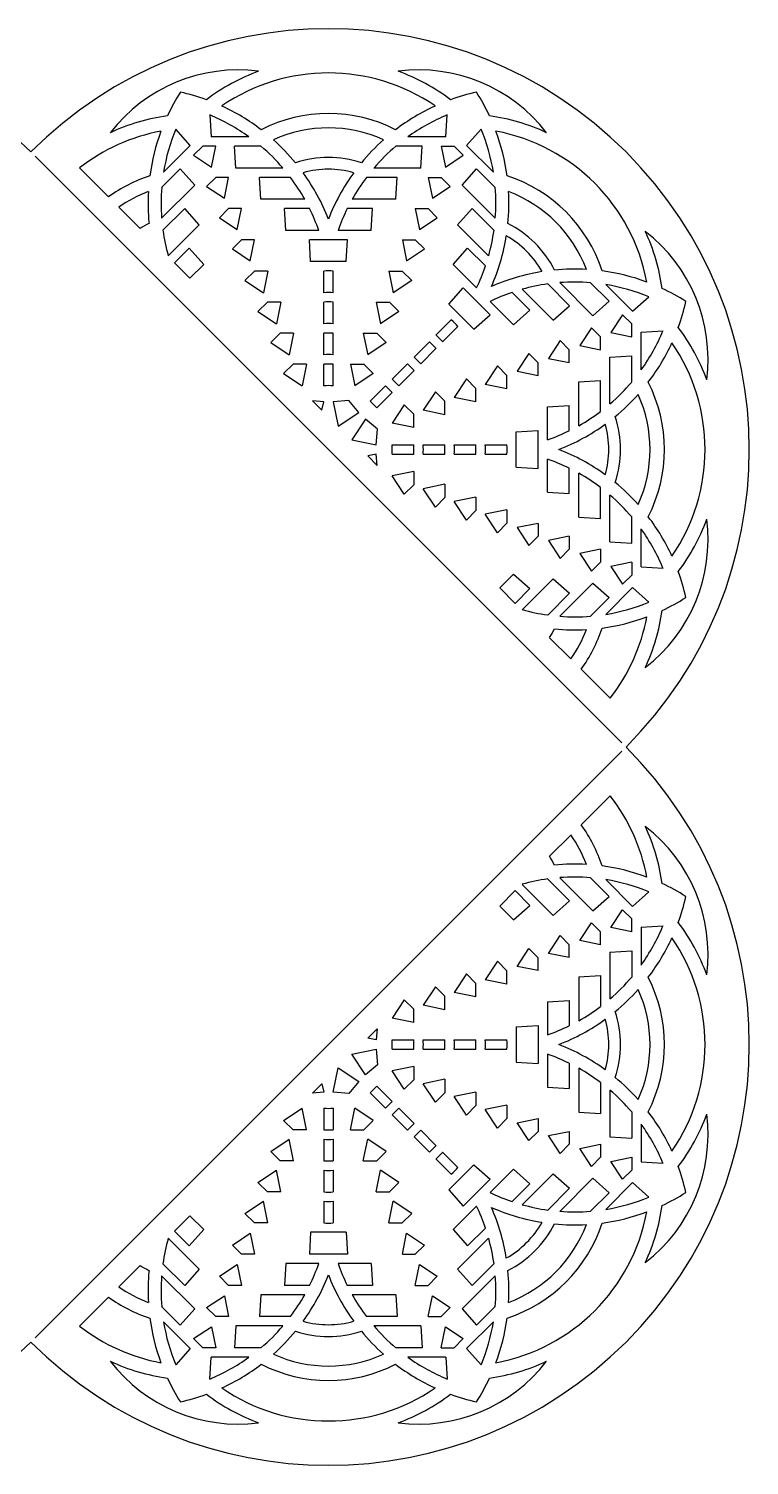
# Model space of a CAD drawing. Extents: x 56 to 304, y -10 to 237.
# Drawn here: x 179.6 to 303.8, y -10.1 to 237.4 of the extents above; entities that cross this region are included whole.
import ezdxf

# ---------------------------------------------------------------- set-up
doc = ezdxf.new("R2010")
doc.units = 0
doc.layers.get('0').update_dxf_attribs({"linetype": 'CONTINUOUS'})

msp = doc.modelspace()

# ---------------------------------------------------------------- linework, layer by layer
for p, q in [((210.84, 222.54), (211.06, 218.78)), ((251.5, 218.78), (251.72, 222.54)), ((207.48, 217.3), (204.98, 220.11)), ((217.58, 218.78), (211.06, 218.78)), ((251.5, 218.78), (244.98, 218.78)), ((257.58, 220.11), (255.08, 217.3)), ((180.75, 215.43), (281.81, 114.37)), ((207.48, 217.3), (202.87, 212.69)), ((208.06, 215.59), (209.63, 217.16)), ((208.06, 215.59), (211.12, 213.57)), ((211.86, 217.16), (209.63, 217.16)), ((211.12, 213.57), (211.86, 217.16)), ((219.66, 217.16), (215.12, 217.16)), ((215.35, 213.4), (215.12, 217.16)), ((247.44, 217.16), (242.91, 217.16)), ((247.21, 213.4), (247.44, 217.16)), ((250.7, 217.16), (251.44, 213.57)), ((250.7, 217.16), (252.93, 217.16)), ((251.44, 213.57), (254.5, 215.59)), ((254.5, 215.59), (252.93, 217.16)), ((259.69, 212.69), (255.08, 217.3)), ((188.41, 213.43), (193.41, 208.43)), ((205.75, 213.28), (202.55, 210.07)), ((208.25, 210.46), (205.75, 213.28)), ((223.43, 213.4), (215.35, 213.4)), ((247.21, 213.4), (239.13, 213.4)), ((254.31, 210.46), (256.81, 213.28)), ((260.01, 210.07), (256.81, 213.28)), ((208.25, 210.46), (202.53, 204.75)), ((210.29, 210.21), (211.86, 211.78)), ((214.09, 211.78), (211.86, 211.78)), ((213.35, 208.19), (214.09, 211.78)), ((224.74, 211.78), (219.41, 211.78)), ((219.64, 208.02), (219.41, 211.78)), ((243.15, 211.78), (237.82, 211.78)), ((242.92, 208.02), (243.15, 211.78)), ((248.47, 211.78), (250.7, 211.78)), ((248.47, 211.78), (249.21, 208.19)), ((252.27, 210.21), (250.7, 211.78)), ((260.03, 204.75), (254.31, 210.46)), ((210.29, 210.21), (213.35, 208.19)), ((227.19, 208.02), (219.64, 208.02)), ((242.92, 208.02), (235.37, 208.02)), ((249.21, 208.19), (252.27, 210.21)), ((195.18, 206.66), (198.85, 202.99)), ((206.52, 206.44), (202.76, 202.68)), ((209.02, 203.63), (206.52, 206.44)), ((212.52, 204.83), (214.09, 206.4)), ((216.32, 206.4), (214.09, 206.4)), ((215.58, 202.81), (216.32, 206.4)), ((223.93, 202.65), (223.7, 206.4)), ((228.05, 206.4), (223.7, 206.4)), ((238.86, 206.4), (234.52, 206.4)), ((238.63, 202.65), (238.86, 206.4)), ((246.25, 206.4), (246.98, 202.81)), ((246.25, 206.4), (248.47, 206.4)), ((250.04, 204.83), (248.47, 206.4)), ((253.54, 203.63), (256.04, 206.44)), ((259.8, 202.68), (256.04, 206.44)), ((209.02, 203.63), (203.68, 198.29)), ((212.52, 204.83), (215.58, 202.81)), ((246.98, 202.81), (250.04, 204.83)), ((258.88, 198.29), (253.54, 203.63)), ((214.75, 199.45), (216.32, 201.02)), ((218.54, 201.02), (216.32, 201.02)), ((217.81, 197.43), (218.54, 201.02)), ((229.61, 202.65), (223.93, 202.65)), ((234.57, 201.02), (227.99, 201.02)), ((228.21, 197.27), (227.99, 201.02)), ((238.63, 202.65), (232.95, 202.65)), ((234.35, 197.27), (234.57, 201.02)), ((244.02, 201.02), (244.75, 197.43)), ((244.02, 201.02), (246.24, 201.02)), ((247.81, 199.45), (246.24, 201.02)), ((207.3, 199.61), (204.76, 197.07)), ((209.79, 196.79), (207.3, 199.61)), ((214.75, 199.45), (217.81, 197.43)), ((244.75, 197.43), (247.81, 199.45)), ((252.77, 196.79), (255.26, 199.61)), ((258.34, 196.53), (255.26, 199.61)), ((204.76, 197.07), (207.42, 194.42)), ((209.79, 196.79), (207.42, 194.42)), ((216.89, 194), (218.53, 195.63)), ((220.84, 195.63), (218.53, 195.63)), ((220.84, 195.63), (220.07, 191.9)), ((234.35, 197.27), (228.21, 197.27)), ((230.47, 191.92), (230.47, 195.65)), ((232.09, 191.92), (232.09, 195.65)), ((241.68, 195.65), (243.99, 195.65)), ((241.68, 195.65), (242.45, 191.92)), ((245.63, 194.02), (243.99, 195.65)), ((256.79, 192.77), (252.77, 196.79)), ((216.89, 194), (220.07, 191.9)), ((245.63, 194.02), (242.45, 191.92)), ((272.82, 189.66), (269.05, 193.42)), ((276.84, 187.93), (271.13, 193.65)), ((279.66, 190.43), (276.45, 193.63)), ((283.68, 188.71), (279.07, 193.31)), ((252, 189.95), (254.49, 192.77)), ((259.15, 188.11), (254.49, 192.77)), ((265.98, 188.89), (262.91, 191.96)), ((270, 187.16), (264.66, 192.5)), ((283.68, 188.71), (286.49, 191.2)), ((219.13, 188.67), (220.76, 190.3)), ((219.13, 188.67), (222.31, 186.57)), ((223.07, 190.3), (220.76, 190.3)), ((223.07, 190.3), (222.31, 186.57)), ((230.47, 186.57), (230.47, 190.3)), ((232.09, 186.57), (232.09, 190.3)), ((239.49, 190.3), (240.26, 186.57)), ((239.49, 190.3), (241.8, 190.3)), ((243.43, 188.67), (240.26, 186.57)), ((243.43, 188.67), (241.8, 190.3)), ((256.33, 185.62), (252, 189.95)), ((263.17, 186.39), (259.15, 190.41)), ((263.17, 186.39), (265.98, 188.89)), ((270, 187.16), (272.82, 189.66)), ((276.84, 187.93), (279.66, 190.43)), ((249.81, 184.58), (252.45, 187.22)), ((250.96, 183.43), (253.6, 186.07)), ((256.33, 185.62), (259.15, 188.11)), ((276.59, 185.89), (274.57, 182.83)), ((276.59, 185.89), (278.16, 184.32)), ((281.96, 188.12), (279.94, 185.06)), ((281.96, 188.12), (283.54, 186.55)), ((283.54, 184.32), (283.54, 186.55)), ((221.34, 183.32), (222.98, 184.95)), ((221.34, 183.32), (224.52, 181.22)), ((225.29, 184.95), (222.98, 184.95)), ((225.29, 184.95), (224.52, 181.22)), ((230.47, 181.22), (230.47, 184.95)), ((232.09, 181.22), (232.09, 184.95)), ((237.27, 184.95), (238.04, 181.22)), ((237.27, 184.95), (239.59, 184.95)), ((241.22, 183.32), (238.04, 181.22)), ((241.22, 183.32), (239.59, 184.95)), ((246.03, 180.8), (248.67, 183.44)), ((271.21, 183.66), (269.19, 180.6)), ((271.21, 183.66), (272.78, 182.09)), ((278.16, 182.09), (278.16, 184.32)), ((279.94, 185.06), (283.54, 184.32)), ((285.16, 185.12), (288.92, 185.35)), ((285.16, 178.6), (285.16, 185.12)), ((247.18, 179.65), (249.81, 182.29)), ((265.83, 181.44), (263.81, 178.37)), ((265.83, 181.44), (267.4, 179.86)), ((272.78, 179.87), (272.78, 182.09)), ((274.57, 182.83), (278.16, 182.09)), ((279.78, 180.83), (283.54, 181.06)), ((279.78, 172.75), (279.78, 180.83)), ((283.54, 176.53), (283.54, 181.06)), ((223.56, 177.97), (225.19, 179.6)), ((227.5, 179.6), (225.19, 179.6)), ((227.5, 179.6), (226.74, 175.87)), ((230.47, 175.87), (230.47, 179.6)), ((232.09, 175.87), (232.09, 179.6)), ((235.06, 179.6), (237.37, 179.6)), ((235.06, 179.6), (235.82, 175.87)), ((239, 177.97), (237.37, 179.6)), ((242.24, 177.01), (244.88, 179.65)), ((243.39, 175.87), (246.03, 178.5)), ((260.38, 179.29), (258.28, 176.11)), ((260.38, 179.29), (262.01, 177.65)), ((263.81, 178.37), (267.4, 177.64)), ((267.4, 177.64), (267.4, 179.86)), ((269.19, 180.6), (272.78, 179.87)), ((223.56, 177.97), (226.74, 175.87)), ((239, 177.97), (235.82, 175.87)), ((238.46, 173.23), (241.1, 175.87)), ((255.05, 177.06), (252.95, 173.88)), ((255.05, 177.06), (256.68, 175.42)), ((262.01, 175.34), (258.28, 176.11)), ((262.01, 175.34), (262.01, 177.65)), ((274.4, 176.54), (278.16, 176.77)), ((274.4, 168.99), (274.4, 176.54)), ((278.16, 171.44), (278.16, 176.77)), ((228.55, 173.29), (230.17, 171.66)), ((230.47, 173.1), (228.55, 173.29)), ((234.79, 173.36), (232.09, 173.1)), ((236.5, 171.27), (234.79, 173.36)), ((239.61, 172.08), (242.25, 174.72)), ((249.7, 174.84), (247.6, 171.66)), ((249.7, 174.84), (251.33, 173.21)), ((256.68, 173.11), (252.95, 173.88)), ((256.68, 173.11), (256.68, 175.42)), ((230.17, 171.66), (230.47, 173.1)), ((232.09, 173.1), (232.95, 168.93)), ((232.95, 168.93), (236.5, 171.27)), ((244.35, 172.62), (242.25, 169.44)), ((244.35, 172.62), (245.98, 170.99)), ((245.98, 168.68), (245.98, 170.99)), ((251.33, 170.9), (247.6, 171.66)), ((251.33, 170.9), (251.33, 173.21)), ((269.02, 172.25), (272.78, 172.48)), ((269.02, 166.57), (269.02, 172.25)), ((272.78, 168.14), (272.78, 172.48)), ((237.65, 170.13), (235.31, 166.57)), ((239.74, 168.41), (237.65, 170.13)), ((239.48, 165.71), (239.74, 168.41)), ((245.98, 168.68), (242.25, 169.44)), ((235.31, 166.57), (239.48, 165.71)), ((263.65, 167.97), (267.4, 168.19)), ((263.65, 161.84), (263.65, 167.97)), ((267.4, 161.61), (267.4, 168.19)), ((239.48, 164.09), (238.04, 163.79)), ((238.04, 163.79), (239.67, 162.17)), ((239.67, 162.17), (239.48, 164.09)), ((242.25, 165.71), (245.98, 165.71)), ((242.25, 164.09), (245.98, 164.09)), ((247.6, 165.71), (251.33, 165.71)), ((247.6, 164.09), (251.33, 164.09)), ((252.95, 165.71), (256.68, 165.71)), ((252.95, 164.09), (256.68, 164.09)), ((258.3, 165.71), (262.03, 165.71)), ((258.3, 164.09), (262.03, 164.09)), ((245.98, 161.12), (242.25, 160.36)), ((245.98, 161.12), (245.98, 158.81)), ((263.65, 161.84), (267.4, 161.61)), ((269.02, 157.55), (269.02, 163.24)), ((272.78, 157.32), (272.78, 161.67)), ((244.35, 157.18), (242.25, 160.36)), ((244.35, 157.18), (245.98, 158.81)), ((251.33, 158.91), (247.6, 158.14)), ((251.33, 158.91), (251.33, 156.6)), ((274.4, 153.26), (274.4, 160.81)), ((249.7, 154.96), (247.6, 158.14)), ((249.7, 154.96), (251.33, 156.6)), ((256.68, 156.69), (252.95, 155.93)), ((256.68, 156.69), (256.68, 154.38)), ((269.02, 157.55), (272.78, 157.32)), ((278.16, 153.03), (278.16, 158.36)), ((279.78, 148.97), (279.78, 157.05)), ((255.05, 152.75), (252.95, 155.93)), ((255.05, 152.75), (256.68, 154.38)), ((262.03, 154.5), (258.3, 153.74)), ((260.39, 150.56), (258.3, 153.74)), ((262.03, 154.5), (262.03, 152.19)), ((260.39, 150.56), (262.03, 152.19)), ((267.4, 152.16), (263.81, 151.43)), ((263.81, 151.43), (265.83, 148.37)), ((267.4, 152.16), (267.4, 149.94)), ((274.4, 153.26), (278.16, 153.03)), ((283.54, 148.74), (283.54, 153.28)), ((285.16, 144.68), (285.16, 151.2)), ((265.83, 148.37), (267.4, 149.94)), ((272.78, 149.94), (269.19, 149.2)), ((269.19, 149.2), (271.21, 146.14)), ((272.78, 149.94), (272.78, 147.71)), ((279.78, 148.97), (283.54, 148.74)), ((271.21, 146.14), (272.78, 147.71)), ((278.16, 147.71), (274.57, 146.97)), ((274.57, 146.97), (276.59, 143.91)), ((278.16, 147.71), (278.16, 145.48)), ((276.59, 143.91), (278.16, 145.48)), ((283.54, 145.48), (279.94, 144.74)), ((279.94, 144.74), (281.96, 141.68)), ((283.54, 145.48), (283.54, 143.26)), ((285.16, 144.68), (288.92, 144.46)), ((260.8, 141.04), (263.17, 143.41)), ((263.17, 143.41), (265.98, 140.92)), ((264.66, 137.3), (270, 142.64)), ((270, 142.64), (272.82, 140.15)), ((271.13, 136.16), (276.84, 141.87)), ((276.84, 141.87), (279.66, 139.37)), ((279.07, 136.49), (283.68, 141.1)), ((281.96, 141.68), (283.54, 143.26)), ((283.68, 141.1), (286.49, 138.6)), ((260.8, 141.04), (263.45, 138.39)), ((263.45, 138.39), (265.98, 140.92)), ((269.05, 136.38), (272.82, 140.15)), ((276.45, 136.17), (279.66, 139.37)), ((269.36, 132.47), (273.04, 128.8)), ((274.81, 127.03), (279.8, 122.03)), ((180.75, 11.84), (281.81, 112.9)), ((274.81, 100.24), (279.8, 105.24)), ((269.36, 94.8), (273.04, 98.47)), ((264.66, 89.97), (270, 84.63)), ((269.05, 90.89), (272.82, 87.13)), ((271.13, 91.12), (276.84, 85.4)), ((276.45, 91.1), (279.66, 87.9)), ((279.07, 90.78), (283.68, 86.17)), ((260.8, 86.23), (263.45, 88.89)), ((263.45, 88.89), (265.98, 86.35)), ((270, 84.63), (272.82, 87.13)), ((276.84, 85.4), (279.66, 87.9)), ((283.68, 86.17), (286.49, 88.67)), ((260.8, 86.23), (263.17, 83.86)), ((263.17, 83.86), (265.98, 86.35)), ((279.94, 82.53), (281.96, 85.59)), ((281.96, 85.59), (283.54, 84.02)), ((274.57, 80.3), (276.59, 83.36)), ((276.59, 83.36), (278.16, 81.79)), ((278.16, 79.56), (278.16, 81.79)), ((283.54, 81.79), (279.94, 82.53)), ((283.54, 81.79), (283.54, 84.02)), ((285.16, 82.59), (288.92, 82.82)), ((285.16, 82.59), (285.16, 76.07)), ((269.19, 78.07), (271.21, 81.13)), ((271.21, 81.13), (272.78, 79.56)), ((272.78, 77.34), (272.78, 79.56)), ((278.16, 79.56), (274.57, 80.3)), ((263.81, 75.84), (265.83, 78.9)), ((265.83, 78.9), (267.4, 77.33)), ((267.4, 75.11), (267.4, 77.33)), ((272.78, 77.34), (269.19, 78.07)), ((279.78, 78.3), (283.54, 78.53)), ((279.78, 78.3), (279.78, 70.22)), ((283.54, 78.53), (283.54, 74)), ((255.05, 74.53), (252.95, 71.35)), ((255.05, 74.53), (256.68, 72.89)), ((260.39, 76.72), (258.3, 73.54)), ((260.39, 76.72), (262.03, 75.08)), ((262.03, 72.77), (262.03, 75.08)), ((267.4, 75.11), (263.81, 75.84)), ((249.7, 72.31), (247.6, 69.13)), ((249.7, 72.31), (251.33, 70.68)), ((256.68, 70.58), (256.68, 72.89)), ((262.03, 72.77), (258.3, 73.54)), ((274.4, 74.01), (278.16, 74.24)), ((274.4, 74.01), (274.4, 66.46)), ((278.16, 74.24), (278.16, 68.91)), ((244.35, 70.09), (242.25, 66.91)), ((244.35, 70.09), (245.98, 68.46)), ((251.33, 68.37), (251.33, 70.68)), ((256.68, 70.58), (252.95, 71.35)), ((269.02, 69.72), (272.78, 69.95)), ((269.02, 69.72), (269.02, 64.04)), ((272.78, 69.95), (272.78, 65.61)), ((245.98, 66.15), (242.25, 66.91)), ((245.98, 66.15), (245.98, 68.46)), ((251.33, 68.37), (247.6, 69.13)), ((238.04, 63.48), (239.67, 65.1)), ((239.67, 65.1), (239.48, 63.18)), ((263.65, 65.44), (267.4, 65.66)), ((263.65, 65.44), (263.65, 59.31)), ((267.4, 65.66), (267.4, 59.08)), ((239.48, 63.18), (238.04, 63.48)), ((242.25, 63.18), (245.98, 63.18)), ((247.6, 63.18), (251.33, 63.18)), ((252.95, 63.18), (256.68, 63.18)), ((258.3, 63.18), (262.03, 63.18)), ((235.31, 60.7), (239.48, 61.56)), ((237.65, 57.15), (235.31, 60.7)), ((239.48, 61.56), (239.74, 58.87)), ((242.25, 61.56), (245.98, 61.56)), ((247.6, 61.56), (251.33, 61.56)), ((252.95, 61.56), (256.68, 61.56)), ((258.3, 61.56), (262.03, 61.56)), ((269.02, 60.71), (269.02, 55.02)), ((232.09, 54.17), (232.95, 58.34)), ((232.95, 58.34), (236.5, 56)), ((239.74, 58.87), (237.65, 57.15)), ((245.98, 58.59), (242.25, 57.83)), ((244.35, 54.65), (242.25, 57.83)), ((245.98, 58.59), (245.98, 56.28)), ((263.65, 59.31), (267.4, 59.08)), ((272.78, 59.14), (272.78, 54.79)), ((274.4, 58.28), (274.4, 50.73)), ((228.55, 53.98), (230.17, 55.61)), ((230.17, 55.61), (230.47, 54.17)), ((236.5, 56), (234.79, 53.91)), ((239.61, 55.19), (242.25, 52.55)), ((244.35, 54.65), (245.98, 56.28)), ((251.33, 56.38), (247.6, 55.61)), ((249.7, 52.43), (247.6, 55.61)), ((251.33, 56.38), (251.33, 54.07)), ((269.02, 55.02), (272.78, 54.79)), ((278.16, 55.83), (278.16, 50.5)), ((279.78, 54.52), (279.78, 46.44)), ((230.47, 54.17), (228.55, 53.98)), ((234.79, 53.91), (232.09, 54.17)), ((238.46, 54.04), (241.1, 51.4)), ((249.7, 52.43), (251.33, 54.07)), ((256.68, 54.16), (252.95, 53.4)), ((255.05, 50.22), (252.95, 53.4)), ((256.68, 54.16), (256.68, 51.85)), ((223.56, 49.3), (226.74, 51.4)), ((227.5, 47.67), (226.74, 51.4)), ((230.47, 51.4), (230.47, 47.67)), ((232.09, 51.4), (232.09, 47.67)), ((235.06, 47.67), (235.82, 51.4)), ((239, 49.3), (235.82, 51.4)), ((242.24, 50.26), (244.88, 47.62)), ((243.39, 51.41), (246.03, 48.77)), ((255.05, 50.22), (256.68, 51.85)), ((262.01, 51.93), (258.28, 51.16)), ((260.38, 47.98), (258.28, 51.16)), ((260.38, 47.98), (262.01, 49.62)), ((262.01, 51.93), (262.01, 49.62)), ((263.81, 48.9), (267.4, 49.63)), ((267.4, 49.63), (267.4, 47.41)), ((274.4, 50.73), (278.16, 50.5)), ((283.54, 50.75), (283.54, 46.21)), ((223.56, 49.3), (225.19, 47.67)), ((227.5, 47.67), (225.19, 47.67)), ((235.06, 47.67), (237.37, 47.67)), ((239, 49.3), (237.37, 47.67)), ((247.18, 47.62), (249.81, 44.99)), ((265.83, 45.84), (263.81, 48.9)), ((265.83, 45.84), (267.4, 47.41)), ((269.19, 46.67), (272.78, 47.41)), ((272.78, 47.41), (272.78, 45.18)), ((285.16, 48.67), (285.16, 42.15)), ((221.34, 43.95), (224.52, 46.05)), ((225.29, 42.32), (224.52, 46.05)), ((230.47, 46.05), (230.47, 42.32)), ((232.09, 46.05), (232.09, 42.32)), ((237.27, 42.32), (238.04, 46.05)), ((241.22, 43.95), (238.04, 46.05)), ((246.03, 46.48), (248.67, 43.84)), ((271.21, 43.61), (269.19, 46.67)), ((271.21, 43.61), (272.78, 45.18)), ((274.57, 44.44), (278.16, 45.18)), ((278.16, 45.18), (278.16, 42.95)), ((279.78, 46.44), (283.54, 46.21)), ((221.34, 43.95), (222.98, 42.32)), ((225.29, 42.32), (222.98, 42.32)), ((237.27, 42.32), (239.59, 42.32)), ((241.22, 43.95), (239.59, 42.32)), ((249.81, 42.69), (252.45, 40.05)), ((250.96, 43.84), (253.6, 41.2)), ((276.59, 41.38), (274.57, 44.44)), ((276.59, 41.38), (278.16, 42.95)), ((279.94, 42.21), (283.54, 42.95)), ((281.96, 39.15), (279.94, 42.21)), ((283.54, 42.95), (283.54, 40.73)), ((285.16, 42.15), (288.92, 41.93)), ((219.13, 38.61), (222.31, 40.7)), ((223.07, 36.97), (222.31, 40.7)), ((230.47, 40.7), (230.47, 36.97)), ((232.09, 40.7), (232.09, 36.97)), ((239.49, 36.97), (240.26, 40.7)), ((243.43, 38.61), (240.26, 40.7)), ((256.33, 41.65), (252, 37.32)), ((256.33, 41.65), (259.15, 39.16)), ((263.17, 40.88), (259.15, 36.86)), ((263.17, 40.88), (265.98, 38.39)), ((270, 40.11), (264.66, 34.77)), ((270, 40.11), (272.82, 37.62)), ((281.96, 39.15), (283.54, 40.73)), ((219.13, 38.61), (220.76, 36.97)), ((243.43, 38.61), (241.8, 36.97)), ((252, 37.32), (254.49, 34.5)), ((259.15, 39.16), (254.49, 34.5)), ((265.98, 38.39), (262.91, 35.31)), ((272.82, 37.62), (269.05, 33.85)), ((276.84, 39.34), (271.13, 33.62)), ((276.84, 39.34), (279.66, 36.84)), ((283.68, 38.57), (279.07, 33.96)), ((283.68, 38.57), (286.49, 36.07)), ((216.89, 33.27), (220.07, 35.37)), ((220.84, 31.64), (220.07, 35.37)), ((223.07, 36.97), (220.76, 36.97)), ((230.47, 35.36), (230.47, 31.62)), ((232.09, 35.36), (232.09, 31.62)), ((239.49, 36.97), (241.8, 36.97)), ((241.68, 31.62), (242.45, 35.36)), ((245.63, 33.26), (242.45, 35.36)), ((279.66, 36.84), (276.45, 33.64)), ((204.76, 30.2), (207.42, 32.85)), ((209.79, 30.48), (207.42, 32.85)), ((216.89, 33.27), (218.53, 31.64)), ((245.63, 33.26), (243.99, 31.62)), ((256.79, 34.5), (252.77, 30.48)), ((207.3, 27.67), (204.76, 30.2)), ((209.79, 30.48), (207.3, 27.67)), ((214.75, 27.82), (217.81, 29.84)), ((217.81, 29.84), (218.54, 26.25)), ((220.84, 31.64), (218.53, 31.64)), ((228.21, 30.01), (227.99, 26.25)), ((234.35, 30.01), (228.21, 30.01)), ((234.35, 30.01), (234.57, 26.25)), ((241.68, 31.62), (243.99, 31.62)), ((244.02, 26.25), (244.75, 29.84)), ((244.75, 29.84), (247.81, 27.82)), ((252.77, 30.48), (255.26, 27.67)), ((258.34, 30.74), (255.26, 27.67)), ((209.02, 23.65), (203.68, 28.99)), ((214.75, 27.82), (216.32, 26.25)), ((247.81, 27.82), (246.24, 26.25)), ((258.88, 28.99), (253.54, 23.65)), ((218.54, 26.25), (216.32, 26.25)), ((234.57, 26.25), (227.99, 26.25)), ((244.02, 26.25), (246.24, 26.25)), ((195.18, 20.61), (198.85, 24.29)), ((208.25, 16.81), (202.53, 22.52)), ((206.52, 20.83), (202.76, 24.6)), ((209.02, 23.65), (206.52, 20.83)), ((212.52, 22.44), (215.58, 24.46)), ((212.52, 22.44), (214.09, 20.87)), ((215.58, 24.46), (216.32, 20.87)), ((223.93, 24.63), (223.7, 20.87)), ((229.61, 24.63), (223.93, 24.63)), ((238.63, 24.63), (232.95, 24.63)), ((238.63, 24.63), (238.86, 20.87)), ((246.25, 20.87), (246.98, 24.46)), ((246.98, 24.46), (250.04, 22.44)), ((250.04, 22.44), (248.47, 20.87)), ((253.54, 23.65), (256.04, 20.83)), ((260.03, 22.52), (254.31, 16.81)), ((259.8, 24.6), (256.04, 20.83)), ((216.32, 20.87), (214.09, 20.87)), ((228.05, 20.87), (223.7, 20.87)), ((238.86, 20.87), (234.52, 20.87)), ((246.25, 20.87), (248.47, 20.87)), ((188.41, 13.85), (193.41, 18.84)), ((210.29, 17.07), (213.35, 19.09)), ((213.35, 19.09), (214.09, 15.49)), ((219.64, 19.25), (219.41, 15.49)), ((227.19, 19.25), (219.64, 19.25)), ((242.92, 19.25), (235.37, 19.25)), ((242.92, 19.25), (243.15, 15.49)), ((248.47, 15.49), (249.21, 19.09)), ((249.21, 19.09), (252.27, 17.07)), ((205.75, 14), (202.55, 17.2)), ((208.25, 16.81), (205.75, 14)), ((210.29, 17.07), (211.86, 15.49)), ((214.09, 15.49), (211.86, 15.49)), ((224.74, 15.49), (219.41, 15.49)), ((243.15, 15.49), (237.82, 15.49)), ((248.47, 15.49), (250.7, 15.49)), ((252.27, 17.07), (250.7, 15.49)), ((254.31, 16.81), (256.81, 14)), ((260.01, 17.2), (256.81, 14)), ((207.48, 9.98), (202.87, 14.58)), ((208.06, 11.69), (211.12, 13.71)), ((211.12, 13.71), (211.86, 10.11)), ((215.35, 13.87), (215.12, 10.11)), ((223.43, 13.87), (215.35, 13.87)), ((247.21, 13.87), (239.13, 13.87)), ((247.21, 13.87), (247.44, 10.11)), ((250.7, 10.11), (251.44, 13.71)), ((251.44, 13.71), (254.5, 11.69)), ((259.69, 14.58), (255.08, 9.98)), ((207.48, 9.98), (204.98, 7.16)), ((208.06, 11.69), (209.63, 10.11)), ((211.86, 10.11), (209.63, 10.11)), ((219.66, 10.11), (215.12, 10.11)), ((247.44, 10.11), (242.91, 10.11)), ((250.7, 10.11), (252.93, 10.11)), ((254.5, 11.69), (252.93, 10.11)), ((257.58, 7.16), (255.08, 9.98)), ((210.84, 4.73), (211.06, 8.49)), ((217.58, 8.49), (211.06, 8.49)), ((251.5, 8.49), (244.98, 8.49)), ((251.5, 8.49), (251.72, 4.73))]:
    msp.add_line(p, q)
for centre, radius, start, end in [((128.75, 164.9), 72.5, 45, 225), ((231.28, 164.9), 72.5, 315, 135), ((215.7, 202.51), 27.79, 82.6532, 142.3468), ((246.86, 202.51), 27.79, 37.6532, 97.3468), ((231.28, 197.27), 34.94, 110.1267, 127.0039), ((231.28, 197.27), 32.51, 55.5806, 124.4194), ((231.28, 197.27), 34.94, 52.9961, 69.8733), ((235.86, 207.32), 35.66, 147.507, 155), ((198.05, 191.66), 35.66, 70, 77.493), ((264.51, 191.66), 35.66, 102.507, 110), ((226.71, 207.32), 35.66, 25, 32.493), ((198.05, 191.66), 35.66, 52.6202, 65.3846), ((264.51, 191.66), 35.66, 114.6154, 127.3798), ((208.39, 187.79), 34.94, 97.9961, 114.8733), ((198.05, 191.66), 33.42, 54.2526, 67.5106), ((231.28, 197.27), 25.51, 63.0095, 116.9905), ((231.28, 197.27), 23.04, 65.7015, 114.2985), ((264.51, 191.66), 33.42, 112.4894, 125.7474), ((254.17, 187.79), 34.94, 65.1267, 82.0039), ((208.39, 187.79), 32.51, 100.5806, 127.9315), ((235.86, 207.32), 35.66, 159.6154, 172.3798), ((235.86, 207.32), 33.42, 157.4894, 170.7474), ((198.05, 191.66), 35.66, 39.3947, 48.2494), ((264.51, 191.66), 35.66, 131.7506, 140.6053), ((226.71, 207.32), 33.42, 9.2526, 22.5106), ((254.17, 187.79), 32.51, 10.5806, 79.4194), ((226.71, 207.32), 35.66, 7.6202, 20.3846), ((198.05, 191.66), 33.42, 40.5901, 49.7288), ((264.51, 191.66), 33.42, 130.2712, 139.4099), ((231.28, 197.27), 17.95, 71.5868, 108.4132), ((231.28, 197.27), 15.92, 74.1525, 105.8475), ((208.39, 187.79), 25.51, 108.0095, 125.9786), ((198.05, 191.66), 33.42, 29.32, 37.0158), ((198.05, 191.66), 35.66, 21.2927, 35.9203), ((264.51, 191.66), 35.66, 144.0797, 158.7073), ((264.51, 191.66), 33.42, 142.9842, 150.68), ((254.17, 187.79), 25.51, 18.0095, 71.9905), ((208.39, 187.79), 23.04, 110.7015, 125.0021), ((235.86, 207.32), 35.66, 176.7506, 185.6053), ((235.86, 207.32), 33.42, 175.2712, 184.4099), ((226.71, 207.32), 33.42, 355.5901, 4.7288), ((226.71, 207.32), 35.66, 354.3947, 3.2494), ((254.17, 187.79), 23.04, 20.7015, 69.2985), ((198.05, 191.66), 33.42, 19.1916, 26.1727), ((264.51, 191.66), 33.42, 153.8273, 160.8084), ((208.39, 187.79), 17.95, 116.5868, 122.1205), ((254.17, 187.79), 17.95, 26.5868, 63.4132), ((235.86, 207.32), 33.42, 187.9842, 195.68), ((226.71, 207.32), 33.42, 344.32, 352.0158), ((226.71, 207.32), 35.66, 336.2927, 350.9203), ((254.17, 187.79), 15.92, 29.1525, 60.8475), ((254.17, 187.79), 34.94, 7.9961, 24.8733), ((268.89, 180.48), 27.79, 352.6532, 52.3468), ((231.28, 180.95), 14.72, 86.8376, 93.1624), ((226.71, 207.32), 33.42, 334.1916, 341.1727), ((273.7, 160.33), 35.66, 86.7506, 95.6053), ((273.7, 160.33), 35.66, 69.6154, 82.3798), ((273.7, 160.33), 35.66, 99.0797, 113.7073), ((273.7, 160.33), 33.42, 97.9842, 105.68), ((273.7, 160.33), 33.42, 85.2712, 94.4099), ((273.7, 160.33), 33.42, 67.4894, 80.7474), ((231.28, 180.95), 11, 85.765, 94.235), ((273.7, 160.33), 33.42, 108.8273, 115.8084), ((273.7, 160.33), 35.66, 57.507, 65), ((231.28, 175.6), 14.72, 86.8376, 93.1624), ((258.04, 198.13), 35.66, 340, 347.493), ((231.28, 175.6), 11, 85.765, 94.235), ((242.63, 176.25), 14.72, 41.8376, 48.1624), ((263.65, 164.9), 34.94, 20.1267, 37.0039), ((231.28, 170.25), 14.72, 86.8376, 93.1624), ((238.85, 172.47), 14.72, 41.8376, 48.1624), ((242.63, 176.25), 11, 40.765, 49.235), ((258.04, 198.13), 33.42, 324.2526, 337.5106), ((258.04, 198.13), 35.66, 322.6202, 335.3846), ((263.65, 164.9), 32.51, 325.5806, 34.4194), ((231.28, 170.25), 11, 85.765, 94.235), ((238.85, 172.47), 11, 40.765, 49.235), ((231.28, 164.9), 14.72, 86.8376, 93.1624), ((235.06, 168.68), 14.72, 41.8376, 48.1624), ((231.28, 164.9), 11, 85.765, 94.235), ((231.28, 164.9), 14.72, 41.8376, 48.1624), ((235.06, 168.68), 11, 40.765, 49.235), ((258.04, 198.13), 33.42, 310.5901, 319.7288), ((263.65, 164.9), 25.51, 333.0095, 26.9905), ((258.04, 198.13), 35.66, 309.3947, 318.2494), ((263.65, 164.9), 23.04, 335.7015, 24.2985), ((231.28, 164.9), 11, 40.765, 49.235), ((258.04, 198.13), 33.42, 299.32, 307.0158), ((258.04, 198.13), 35.66, 291.2927, 305.9203), ((263.65, 164.9), 15.92, 344.1525, 15.8475), ((263.65, 164.9), 17.95, 341.5868, 18.4132), ((258.04, 198.13), 33.42, 289.1916, 296.1727), ((231.28, 164.9), 11, 355.765, 4.235), ((231.28, 164.9), 14.72, 356.8376, 3.1624), ((236.63, 164.9), 11, 355.765, 4.235), ((236.63, 164.9), 14.72, 356.8376, 3.1624), ((241.98, 164.9), 11, 355.765, 4.235), ((241.98, 164.9), 14.72, 356.8376, 3.1624), ((247.33, 164.9), 11, 355.765, 4.235), ((247.33, 164.9), 14.72, 356.8376, 3.1624), ((258.04, 131.67), 35.66, 54.0797, 68.7073), ((258.04, 131.67), 33.42, 63.8273, 70.8084), ((258.04, 131.67), 33.42, 52.9842, 60.68), ((258.04, 131.67), 35.66, 41.7506, 50.6053), ((258.04, 131.67), 33.42, 40.2712, 49.4099), ((258.04, 131.67), 33.42, 22.4894, 35.7474), ((268.89, 149.32), 27.79, 307.6532, 7.3468), ((258.04, 131.67), 35.66, 24.6154, 37.3798), ((263.65, 164.9), 34.94, 322.9961, 339.8733), ((258.04, 131.67), 35.66, 12.507, 20), ((273.7, 169.48), 35.66, 295, 302.493), ((273.7, 169.48), 33.42, 254.32, 262.0158), ((273.7, 169.48), 33.42, 265.5901, 274.7288), ((273.7, 169.48), 33.42, 279.2526, 292.5106), ((254.17, 142.02), 34.94, 335.1267, 352.0039), ((254.17, 142.02), 17.95, 327.8795, 333.4132), ((273.7, 169.48), 35.66, 264.3947, 273.2494), ((254.17, 142.02), 23.04, 324.9979, 339.2985), ((254.17, 142.02), 25.51, 324.0214, 341.9905), ((273.7, 169.48), 35.66, 277.6202, 290.3846), ((254.17, 142.02), 32.51, 322.0685, 349.4194), ((128.75, 62.37), 72.5, 135, 315), ((231.28, 62.37), 72.5, 225, 45), ((254.17, 85.26), 32.51, 10.5806, 37.9315), ((254.17, 85.26), 25.51, 18.0095, 35.9786), ((254.17, 85.26), 34.94, 7.9961, 24.8733), ((268.89, 77.95), 27.79, 352.6532, 52.3468), ((254.17, 85.26), 23.04, 20.7015, 35.0021), ((254.17, 85.26), 17.95, 26.5868, 32.1205), ((273.7, 57.8), 35.66, 86.7506, 95.6053), ((273.7, 57.8), 35.66, 69.6154, 82.3798), ((273.7, 57.8), 33.42, 97.9842, 105.68), ((273.7, 57.8), 33.42, 85.2712, 94.4099), ((273.7, 57.8), 33.42, 67.4894, 80.7474), ((273.7, 57.8), 35.66, 57.507, 65), ((258.04, 95.6), 35.66, 340, 347.493), ((258.04, 95.6), 33.42, 324.2526, 337.5106), ((263.65, 62.37), 34.94, 20.1267, 37.0039), ((258.04, 95.6), 35.66, 322.6202, 335.3846), ((263.65, 62.37), 32.51, 325.5806, 34.4194), ((258.04, 95.6), 33.42, 310.5901, 319.7288), ((258.04, 95.6), 35.66, 309.3947, 318.2494), ((263.65, 62.37), 23.04, 335.7015, 24.2985), ((263.65, 62.37), 25.51, 333.0095, 26.9905), ((258.04, 95.6), 33.42, 299.32, 307.0158), ((263.65, 62.37), 17.95, 341.5868, 18.4132), ((258.04, 95.6), 33.42, 289.1916, 296.1727), ((258.04, 95.6), 35.66, 291.2927, 305.9203), ((263.65, 62.37), 15.92, 344.1525, 15.8475), ((231.28, 62.37), 11, 355.765, 4.235), ((231.28, 62.37), 14.72, 356.8376, 3.1624), ((236.63, 62.37), 11, 355.765, 4.235), ((236.63, 62.37), 14.72, 356.8376, 3.1624), ((241.98, 62.37), 11, 355.765, 4.235), ((241.98, 62.37), 14.72, 356.8376, 3.1624), ((247.33, 62.37), 11, 355.765, 4.235), ((247.33, 62.37), 14.72, 356.8376, 3.1624), ((258.04, 29.14), 35.66, 54.0797, 68.7073), ((258.04, 29.14), 33.42, 63.8273, 70.8084), ((258.04, 29.14), 33.42, 52.9842, 60.68), ((231.28, 62.37), 11, 310.765, 319.235), ((258.04, 29.14), 33.42, 40.2712, 49.4099), ((258.04, 29.14), 35.66, 41.7506, 50.6053), ((231.28, 62.37), 14.72, 311.8376, 318.1624), ((231.28, 62.37), 11, 265.765, 274.235), ((235.06, 58.59), 11, 310.765, 319.235), ((268.89, 46.79), 27.79, 307.6532, 7.3468), ((258.04, 29.14), 35.66, 24.6154, 37.3798), ((263.65, 62.37), 34.94, 322.9961, 339.8733), ((231.28, 62.37), 14.72, 266.8376, 273.1624), ((235.06, 58.59), 14.72, 311.8376, 318.1624), ((238.85, 54.81), 11, 310.765, 319.235), ((258.04, 29.14), 33.42, 22.4894, 35.7474), ((231.28, 57.02), 11, 265.765, 274.235), ((238.85, 54.81), 14.72, 311.8376, 318.1624), ((231.28, 57.02), 14.72, 266.8376, 273.1624), ((242.63, 51.02), 11, 310.765, 319.235), ((231.28, 51.67), 11, 265.765, 274.235), ((242.63, 51.02), 14.72, 311.8376, 318.1624), ((258.04, 29.14), 35.66, 12.507, 20), ((231.28, 51.67), 14.72, 266.8376, 273.1624), ((231.28, 46.32), 11, 265.765, 274.235), ((273.7, 66.95), 33.42, 244.1916, 251.1727), ((273.7, 66.95), 33.42, 254.32, 262.0158), ((273.7, 66.95), 33.42, 279.2526, 292.5106), ((273.7, 66.95), 35.66, 295, 302.493), ((226.71, 19.95), 33.42, 18.8273, 25.8084), ((226.71, 19.95), 35.66, 9.0797, 23.7073), ((273.7, 66.95), 35.66, 246.2927, 260.9203), ((254.17, 39.49), 32.51, 280.5806, 349.4194), ((273.7, 66.95), 33.42, 265.5901, 274.7288), ((273.7, 66.95), 35.66, 277.6202, 290.3846), ((254.17, 39.49), 34.94, 335.1267, 352.0039), ((231.28, 46.32), 14.72, 266.8376, 273.1624), ((254.17, 39.49), 15.92, 299.1525, 330.8475), ((254.17, 39.49), 25.51, 288.0095, 341.9905), ((254.17, 39.49), 17.95, 296.5868, 333.4132), ((254.17, 39.49), 23.04, 290.7015, 339.2985), ((273.7, 66.95), 35.66, 264.3947, 273.2494), ((235.86, 19.95), 33.42, 164.32, 172.0158), ((226.71, 19.95), 33.42, 7.9842, 15.68), ((208.39, 39.49), 17.95, 237.8795, 243.4132), ((235.86, 19.95), 35.66, 174.3947, 183.2494), ((235.86, 19.95), 33.42, 175.5901, 184.7288), ((198.05, 35.61), 35.66, 324.0797, 338.7073), ((198.05, 35.61), 33.42, 333.8273, 340.8084), ((264.51, 35.61), 35.66, 201.2927, 215.9203), ((264.51, 35.61), 33.42, 199.1916, 206.1727), ((226.71, 19.95), 33.42, 355.2712, 4.4099), ((226.71, 19.95), 35.66, 356.7506, 5.6053), ((208.39, 39.49), 23.04, 234.9979, 249.2985), ((208.39, 39.49), 25.51, 234.0214, 251.9905), ((198.05, 35.61), 33.42, 322.9842, 330.68), ((264.51, 35.61), 33.42, 209.32, 217.0158), ((235.86, 19.95), 35.66, 187.6202, 200.3846), ((226.71, 19.95), 35.66, 339.6154, 352.3798), ((208.39, 39.49), 32.51, 232.0685, 259.4194), ((235.86, 19.95), 33.42, 189.2526, 202.5106), ((198.05, 35.61), 33.42, 310.2712, 319.4099), ((198.05, 35.61), 35.66, 311.7506, 320.6053), ((231.28, 30.01), 17.95, 251.5868, 288.4132), ((231.28, 30.01), 15.92, 254.1525, 285.8475), ((264.51, 35.61), 35.66, 219.3947, 228.2494), ((264.51, 35.61), 33.42, 220.5901, 229.7288), ((226.71, 19.95), 33.42, 337.4894, 350.7474), ((208.39, 39.49), 34.94, 245.1267, 262.0039), ((215.7, 24.76), 27.79, 217.6532, 277.3468), ((198.05, 35.61), 33.42, 292.4894, 305.7474), ((231.28, 30.01), 23.04, 245.7015, 294.2985), ((246.86, 24.76), 27.79, 262.6532, 322.3468), ((264.51, 35.61), 33.42, 234.2526, 247.5106), ((254.17, 39.49), 34.94, 277.9961, 294.8733), ((198.05, 35.61), 35.66, 294.6154, 307.3798), ((231.28, 30.01), 25.51, 243.0095, 296.9905), ((264.51, 35.61), 35.66, 232.6202, 245.3846), ((235.86, 19.95), 35.66, 205, 212.493), ((231.28, 30.01), 32.51, 235.5806, 304.4194), ((226.71, 19.95), 35.66, 327.507, 335), ((198.05, 35.61), 35.66, 282.507, 290), ((231.28, 30.01), 34.94, 232.9961, 249.8733), ((231.28, 30.01), 34.94, 290.1267, 307.0039), ((264.51, 35.61), 35.66, 250, 257.493)]:
    msp.add_arc(centre, radius, start, end)

doc.saveas('drawing.dxf')
